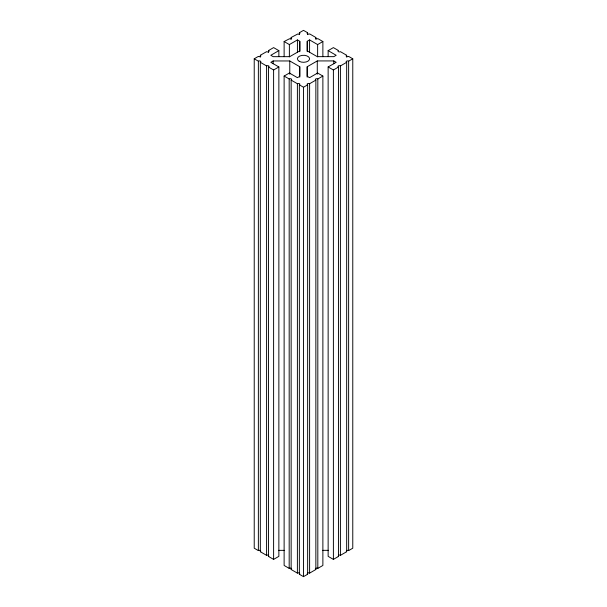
<?xml version="1.0" encoding="UTF-8"?>
<svg xmlns="http://www.w3.org/2000/svg" width="607" height="607" viewBox="0 0 607 607"><rect width="100%" height="100%" fill="white"/><g stroke="black" fill="none" stroke-linecap="round" stroke-linejoin="round"><path stroke-width="0.91" d="M260.638 550.724A1.396 0.804 0 0 0 258.37 550.595L254.227 548.204L254.227 58.796L258.37 61.186A1.396 0.804 0 0 1 260.411 61.148A1.396 0.804 0 0 1 260.335 62.324L266.587 65.928A1.396 0.804 0 0 1 268.628 65.89A1.396 0.804 0 0 1 268.552 67.066L268.552 556.475L273.605 559.396L278.863 556.361L278.863 66.952L270.813 62.309L273.15 60.958L289.767 60.958L299.759 66.724L299.759 76.315L297.422 77.666L289.372 73.022L284.122 76.057L284.122 565.458L289.182 568.38A1.396 0.804 0 0 1 291.223 568.342A1.396 0.804 0 0 1 291.148 569.518L297.392 573.122A1.396 0.804 0 0 1 299.668 573.258M284.122 56.686L284.122 41.542L289.372 44.577L297.422 39.925L299.805 41.306L299.805 50.836L289.721 56.663L273.203 56.663L270.813 55.29L278.863 50.639L278.863 56.322M346.362 550.724A1.396 0.804 0 0 1 348.63 550.595L352.773 548.204L352.773 58.796L348.63 61.186A1.396 0.804 0 0 0 346.589 61.148A1.396 0.804 0 0 0 346.665 62.324L340.413 65.928A1.396 0.804 0 0 0 338.372 65.89A1.396 0.804 0 0 0 338.448 67.066L338.448 556.475L333.395 559.396L328.137 556.361L328.137 66.952L336.187 62.309L333.797 60.928L317.279 60.928L307.195 66.755L307.195 76.292L309.578 77.666L317.628 73.022L322.878 76.057L322.878 565.458L317.818 568.38A1.396 0.804 0 0 0 315.777 568.342A1.396 0.804 0 0 0 315.852 569.518L309.608 573.122A1.396 0.804 0 0 0 307.332 573.258M322.878 56.686L322.878 41.542L317.628 44.577L309.578 39.925L307.241 41.276L307.241 50.867L317.233 56.641L333.85 56.641L336.187 55.29L328.137 50.639L328.137 56.322M254.227 58.796L258.37 56.405A1.396 0.804 0 0 0 260.411 56.451A1.396 0.804 0 0 0 260.335 55.267L266.587 51.663A1.396 0.804 0 0 0 268.628 51.709A1.396 0.804 0 0 0 268.552 50.525L273.605 47.604L278.863 50.639M284.122 41.542L289.463 38.765A1.396 0.804 0 0 0 291.345 38.582A1.396 0.804 0 0 0 291.148 37.482L297.68 34.022A1.396 0.804 0 0 0 299.562 33.84A1.396 0.804 0 0 0 299.357 32.74L303.5 30.35L307.643 32.74L307.643 34.637M268.552 67.066L273.605 69.987L278.863 66.952M328.137 50.639L333.395 47.604L338.448 50.525A1.396 0.804 0 0 0 338.448 51.663A1.396 0.804 0 0 0 340.421 51.663L346.665 55.267L346.665 57.164M284.122 76.057L289.182 78.978A1.396 0.804 0 0 1 291.223 78.933A1.396 0.804 0 0 1 291.148 80.109L297.392 83.72A1.396 0.804 0 0 1 299.433 83.675A1.396 0.804 0 0 1 299.357 84.851L303.5 87.241L307.643 84.851A1.396 0.804 0 0 1 307.567 83.675A1.396 0.804 0 0 1 309.608 83.72L315.852 80.109A1.396 0.804 0 0 1 315.777 78.933A1.396 0.804 0 0 1 317.818 78.978L322.878 76.057M328.137 66.952L333.395 69.987L338.448 67.066M299.357 84.851L299.357 574.26L303.5 576.65L307.643 574.26L307.643 84.851M338.372 555.291A1.396 0.804 0 0 1 340.413 555.337L346.665 551.733L346.665 62.324M278.689 550.359L284.228 550.359M322.787 550.337L328.296 550.337M315.852 39.372L315.852 37.482L309.608 33.878A1.396 0.804 0 0 1 307.567 33.916A1.396 0.804 0 0 1 307.643 32.74M322.878 41.542L317.825 38.62A1.396 0.804 0 0 1 315.852 38.62A1.396 0.804 0 0 1 315.852 37.482M352.773 58.796L348.63 56.405A1.396 0.804 0 0 1 346.589 56.451A1.396 0.804 0 0 1 346.665 55.267M260.335 62.324L260.335 551.733L266.587 555.337A1.396 0.804 0 0 1 268.628 555.291M348.63 61.186L348.63 550.595M340.413 65.928L340.413 555.337M333.797 60.928L333.797 63.765M333.395 69.987L333.395 559.396M317.818 78.978L317.818 568.38M317.628 44.577L317.628 56.876M317.279 60.928L317.279 74.183M315.852 80.109L315.852 569.518M309.578 39.925L309.578 52.232M309.608 83.72L309.608 573.122M307.241 41.276L307.241 51.686M307.195 66.755L307.195 77.165M303.5 87.241L303.5 576.65M299.805 41.306L299.805 51.716M299.759 66.724L299.759 77.142M299.357 32.74L299.357 34.637M297.422 39.925L297.422 52.232M297.392 83.72L297.392 573.122M291.148 37.482L291.148 39.379M291.148 80.109L291.148 569.518M289.767 60.958L289.767 74.206M289.372 44.577L289.372 56.876M289.182 78.978L289.182 568.38M273.605 69.987L273.605 559.396M273.15 60.958L273.15 63.796M268.552 50.525L268.552 52.422M266.587 65.928L266.587 555.337M260.335 55.267L260.335 57.164M258.37 61.186L258.37 550.595M346.665 551.733A1.396 0.804 0 0 1 346.248 551.368M338.448 556.475A1.396 0.804 0 0 1 338.198 556.308M307.643 574.26A1.396 0.804 0 0 1 307.225 573.896M299.775 573.896A1.396 0.804 0 0 1 299.357 574.26M268.802 556.308A1.396 0.804 0 0 1 268.552 556.475M260.752 551.368A1.396 0.804 0 0 1 260.335 551.733M299.198 61.284A6.085 3.513 0 0 0 309.38 59.706A6.085 3.513 0 0 0 301.922 55.404A6.085 3.513 0 0 0 299.198 61.284"/></g></svg>
